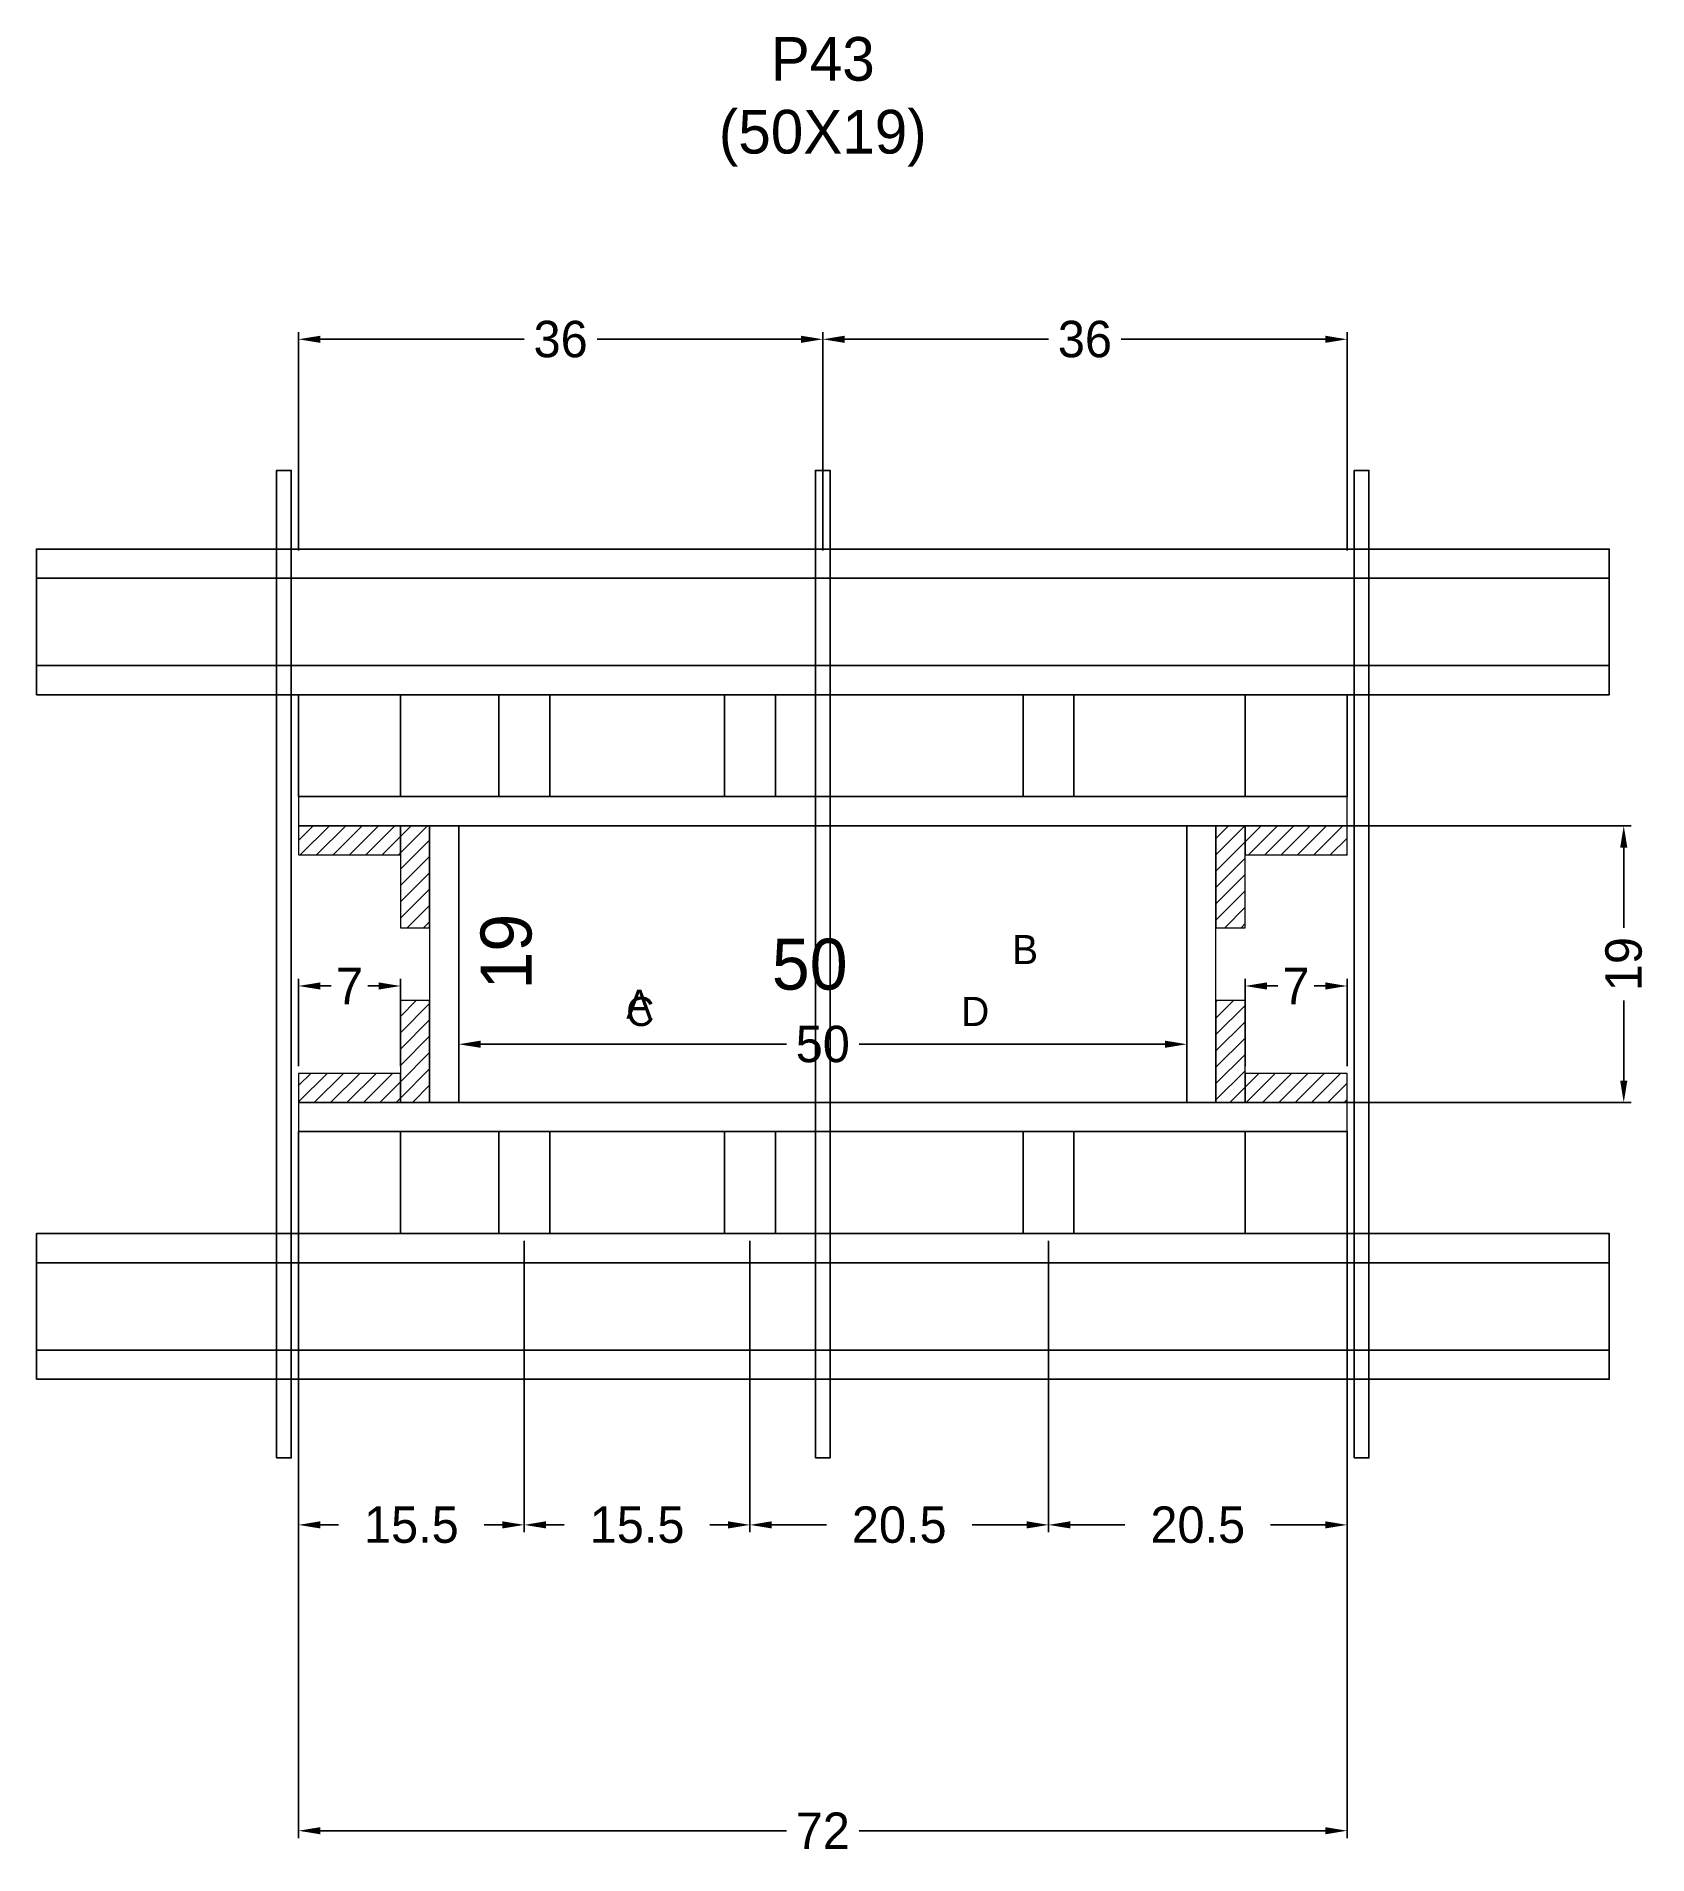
# Model space of a CAD drawing. Header units: centimetres. Extents: x -108 to 113, y 18 to 267.
import ezdxf

# ---------------------------------------------------------------- set-up
doc = ezdxf.new("R2010")
doc.units = ezdxf.units.CM
for name, color, linetype in [('CHAPA', 140, 'Continuous'), ('COTA', 241, 'Continuous'), ('Hachura', 251, 'Continuous'), ('Madeira', 30, 'Continuous'), ('NOMENCLATURA', 7, 'Continuous'), ('Painéis', 200, 'Continuous'), ('Perfil Metálico', 150, 'Continuous'), ('SARRAFO', 251, 'Continuous'), ('TEXTO_GERAL', 7, 'Continuous')]:
    doc.layers.add(name, color=color, linetype=linetype)
doc.dimstyles.new('cotax2', dxfattribs={"dimtxt": 2.5, "dimasz": 1.5, "dimexe": 0.5, "dimexo": 0.5, "dimgap": 0.5, "dimtad": 1, "dimcen": 2.5, "dimazin": 3, "dimtfac": 1, "dimtmove": 0, "dimatfit": 3})
pattern_1 = [(45, (0, 0), (-1.122532, 1.122532), [])]

# ---------------------------------------------------------------- blocks, each defined once
blk = doc.blocks.new('_CLOSEDFILLED')
at = {"color": 0, "linetype": 'BYBLOCK'}
blk.add_solid([(-1, 0.164), (0, 0), (-1, -0.164)], dxfattribs=at)
blk = doc.blocks.new('*D1')
for p, q in [((-72, 116), (-72, 20)), ((72, 116), (72, 20)), ((-69, 21), (-5, 21)), ((5, 21), (69, 21))]:
    blk.add_line(p, q)
at = {"layer": 'Defpoints'}
for p in [(-72, 117), (72, 117), (-72, 21)]:
    blk.add_point(p, dxfattribs=at)
at = {"layer": 'COTA', "xscale": 3, "yscale": 3, "rotation": 180}
blk.add_blockref('_CLOSEDFILLED', (-72, 21), dxfattribs=at)
at = {"layer": 'COTA', "xscale": 3, "yscale": 3}
blk.add_blockref('_CLOSEDFILLED', (72, 21), dxfattribs=at)
at = {"layer": 'COTA', "insert": (0, 21), "char_height": 5, "attachment_point": 5}
blk.add_mtext('72', dxfattribs=at)
blk = doc.blocks.new('*D2')
for p, q in [((-72, 102), (-72, 62)), ((-41, 102), (-41, 62)), ((-69, 63), (-66.5, 63)), ((-46.5, 63), (-44, 63))]:
    blk.add_line(p, q)
at = {"layer": 'Defpoints'}
for p in [(-72, 103), (-41, 103), (-72, 63)]:
    blk.add_point(p, dxfattribs=at)
at = {"layer": 'COTA', "xscale": 3, "yscale": 3, "rotation": 180}
blk.add_blockref('_CLOSEDFILLED', (-72, 63), dxfattribs=at)
at = {"layer": 'COTA', "xscale": 3, "yscale": 3}
blk.add_blockref('_CLOSEDFILLED', (-41, 63), dxfattribs=at)
at = {"layer": 'COTA', "insert": (-56.5, 63), "char_height": 5, "attachment_point": 5}
blk.add_mtext('15.5', dxfattribs=at)
blk = doc.blocks.new('*D3')
for p, q in [((-41, 102), (-41, 62)), ((-10, 102), (-10, 62)), ((-38, 63), (-35.5, 63)), ((-15.5, 63), (-13, 63))]:
    blk.add_line(p, q)
at = {"layer": 'Defpoints'}
for p in [(-41, 103), (-10, 103), (-41, 63)]:
    blk.add_point(p, dxfattribs=at)
at = {"layer": 'COTA', "xscale": 3, "yscale": 3, "rotation": 180}
blk.add_blockref('_CLOSEDFILLED', (-41, 63), dxfattribs=at)
at = {"layer": 'COTA', "xscale": 3, "yscale": 3}
blk.add_blockref('_CLOSEDFILLED', (-10, 63), dxfattribs=at)
at = {"layer": 'COTA', "insert": (-25.5, 63), "char_height": 5, "attachment_point": 5}
blk.add_mtext('15.5', dxfattribs=at)
blk = doc.blocks.new('*D4')
for p, q in [((-10, 102), (-10, 62)), ((31, 102), (31, 62)), ((-7, 63), (0.5, 63)), ((20.5, 63), (28, 63))]:
    blk.add_line(p, q)
at = {"layer": 'Defpoints'}
for p in [(-10, 103), (31, 103), (-10, 63)]:
    blk.add_point(p, dxfattribs=at)
at = {"layer": 'COTA', "xscale": 3, "yscale": 3, "rotation": 180}
blk.add_blockref('_CLOSEDFILLED', (-10, 63), dxfattribs=at)
at = {"layer": 'COTA', "xscale": 3, "yscale": 3}
blk.add_blockref('_CLOSEDFILLED', (31, 63), dxfattribs=at)
at = {"layer": 'COTA', "insert": (10.5, 63), "char_height": 5, "attachment_point": 5}
blk.add_mtext('20.5', dxfattribs=at)
blk = doc.blocks.new('*D5')
for p, q in [((31, 102), (31, 62)), ((72, 102), (72, 62)), ((34, 63), (41.5, 63)), ((61.5, 63), (69, 63))]:
    blk.add_line(p, q)
at = {"layer": 'Defpoints'}
for p in [(31, 103), (72, 103), (31, 63)]:
    blk.add_point(p, dxfattribs=at)
at = {"layer": 'COTA', "xscale": 3, "yscale": 3, "rotation": 180}
blk.add_blockref('_CLOSEDFILLED', (31, 63), dxfattribs=at)
at = {"layer": 'COTA', "xscale": 3, "yscale": 3}
blk.add_blockref('_CLOSEDFILLED', (72, 63), dxfattribs=at)
at = {"layer": 'COTA', "insert": (51.5, 63), "char_height": 5, "attachment_point": 5}
blk.add_mtext('20.5', dxfattribs=at)
blk = doc.blocks.new('*D6')
for p, q in [((-50, 122), (-50, 130)), ((50, 122), (50, 130)), ((-47, 129), (-5, 129)), ((5, 129), (47, 129))]:
    blk.add_line(p, q)
at = {"layer": 'Defpoints'}
for p in [(-50, 129), (-50, 121), (50, 121)]:
    blk.add_point(p, dxfattribs=at)
at = {"layer": 'COTA', "xscale": 3, "yscale": 3, "rotation": 180}
blk.add_blockref('_CLOSEDFILLED', (-50, 129), dxfattribs=at)
at = {"layer": 'COTA', "xscale": 3, "yscale": 3}
blk.add_blockref('_CLOSEDFILLED', (50, 129), dxfattribs=at)
at = {"layer": 'COTA', "insert": (0, 129), "char_height": 5, "attachment_point": 5}
blk.add_mtext('50', dxfattribs=at)
blk = doc.blocks.new('*D7')
for p, q in [((51, 159), (111, 159)), ((110, 145), (110, 156)), ((110, 124), (110, 135)), ((51, 121), (111, 121))]:
    blk.add_line(p, q)
at = {"layer": 'Defpoints'}
for p in [(50, 159), (50, 121), (110, 121)]:
    blk.add_point(p, dxfattribs=at)
at = {"layer": 'COTA', "xscale": 3, "yscale": 3}
for p, rotation in [((110, 159), 90), ((110, 121), -90.00000000000001)]:
    blk.add_blockref('_CLOSEDFILLED', p, dxfattribs=dict(at, rotation=rotation))
at = {"layer": 'COTA', "insert": (110, 140), "char_height": 5, "attachment_point": 5, "rotation": 90}
blk.add_mtext('19', dxfattribs=at)
blk = doc.blocks.new('*D8')
for p, q in [((-72, 126), (-72, 138)), ((-58, 126), (-58, 138)), ((-69, 137), (-67.5, 137)), ((-62.5, 137), (-61, 137))]:
    blk.add_line(p, q)
at = {"layer": 'Defpoints'}
for p in [(-72, 137), (-72, 125), (-58, 125)]:
    blk.add_point(p, dxfattribs=at)
at = {"layer": 'COTA', "xscale": 3, "yscale": 3, "rotation": 180}
blk.add_blockref('_CLOSEDFILLED', (-72, 137), dxfattribs=at)
at = {"layer": 'COTA', "xscale": 3, "yscale": 3}
blk.add_blockref('_CLOSEDFILLED', (-58, 137), dxfattribs=at)
at = {"layer": 'COTA', "insert": (-65, 137), "char_height": 5, "attachment_point": 5}
blk.add_mtext('7', dxfattribs=at)
blk = doc.blocks.new('*D9')
for p, q in [((58, 126), (58, 138)), ((72, 126), (72, 138)), ((61, 137), (62.5, 137)), ((67.5, 137), (69, 137))]:
    blk.add_line(p, q)
at = {"layer": 'Defpoints'}
for p in [(58, 137), (58, 125), (72, 125)]:
    blk.add_point(p, dxfattribs=at)
at = {"layer": 'COTA', "xscale": 3, "yscale": 3, "rotation": 180}
blk.add_blockref('_CLOSEDFILLED', (58, 137), dxfattribs=at)
at = {"layer": 'COTA', "xscale": 3, "yscale": 3}
blk.add_blockref('_CLOSEDFILLED', (72, 137), dxfattribs=at)
at = {"layer": 'COTA', "insert": (65, 137), "char_height": 5, "attachment_point": 5}
blk.add_mtext('7', dxfattribs=at)
blk = doc.blocks.new('*D10')
for p, q in [((-72, 196.8), (-72, 226.8)), ((-69, 225.8), (-41, 225.8)), ((-31, 225.8), (-3, 225.8)), ((0, 196.8), (0, 226.8))]:
    blk.add_line(p, q)
at = {"layer": 'Defpoints'}
for p in [(-72, 225.8), (-72, 195.8), (0, 195.8)]:
    blk.add_point(p, dxfattribs=at)
at = {"layer": 'COTA', "xscale": 3, "yscale": 3, "rotation": 180}
blk.add_blockref('_CLOSEDFILLED', (-72, 225.8), dxfattribs=at)
at = {"layer": 'COTA', "xscale": 3, "yscale": 3}
blk.add_blockref('_CLOSEDFILLED', (0, 225.8), dxfattribs=at)
at = {"layer": 'COTA', "insert": (-36, 225.8), "char_height": 5, "attachment_point": 5}
blk.add_mtext('36', dxfattribs=at)
blk = doc.blocks.new('*D11')
for p, q in [((0, 196.8), (0, 226.8)), ((3, 225.8), (31, 225.8)), ((41, 225.8), (69, 225.8)), ((72, 196.8), (72, 226.8))]:
    blk.add_line(p, q)
at = {"layer": 'Defpoints'}
for p in [(0, 225.8), (0, 195.8), (72, 195.8)]:
    blk.add_point(p, dxfattribs=at)
at = {"layer": 'COTA', "xscale": 3, "yscale": 3, "rotation": 180}
blk.add_blockref('_CLOSEDFILLED', (0, 225.8), dxfattribs=at)
at = {"layer": 'COTA', "xscale": 3, "yscale": 3}
blk.add_blockref('_CLOSEDFILLED', (72, 225.8), dxfattribs=at)
at = {"layer": 'COTA', "insert": (36, 225.8), "char_height": 5, "attachment_point": 5}
blk.add_mtext('36', dxfattribs=at)

msp = doc.modelspace()

# ---------------------------------------------------------------- hatches: boundary and pattern name
at = {"layer": 'Hachura'}
h = msp.add_hatch(dxfattribs=at)
h.set_pattern_fill('ANSI31')
h.set_pattern_definition(pattern_1)
h.paths.add_polyline_path([(-72, 155), (-58, 155), (-58, 159), (-72, 159)])
h = msp.add_hatch(dxfattribs=at)
h.set_pattern_fill('ANSI31')
h.set_pattern_definition(pattern_1)
h.paths.add_polyline_path([(-58, 145), (-54, 145), (-54, 159), (-58, 159)])
h = msp.add_hatch(dxfattribs=at)
h.set_pattern_fill('ANSI31')
h.set_pattern_definition(pattern_1)
h.paths.add_polyline_path([(54, 145), (58, 145), (58, 159), (54, 159)])
h = msp.add_hatch(dxfattribs=at)
h.set_pattern_fill('ANSI31')
h.set_pattern_definition(pattern_1)
h.paths.add_polyline_path([(58, 155), (72, 155), (72, 159), (58, 159)])
h = msp.add_hatch(dxfattribs=at)
h.set_pattern_fill('ANSI31')
h.set_pattern_definition(pattern_1)
h.paths.add_polyline_path([(-58, 121), (-54, 121), (-54, 135), (-58, 135)])
h = msp.add_hatch(dxfattribs=at)
h.set_pattern_fill('ANSI31')
h.set_pattern_definition(pattern_1)
h.paths.add_polyline_path([(54, 121), (58, 121), (58, 135), (54, 135)])
h = msp.add_hatch(dxfattribs=at)
h.set_pattern_fill('ANSI31')
h.set_pattern_definition(pattern_1)
h.paths.add_polyline_path([(-72, 121), (-58, 121), (-58, 125), (-72, 125)])
h = msp.add_hatch(dxfattribs=at)
h.set_pattern_fill('ANSI31')
h.set_pattern_definition(pattern_1)
h.paths.add_polyline_path([(58, 121), (72, 121), (72, 125), (58, 125)])

# ---------------------------------------------------------------- linework, layer by layer
at = {"layer": 'CHAPA', "lineweight": 18}
for points in [[(-72, 159), (72, 159), (72, 163), (-72, 163)], [(-72, 159), (72, 159), (72, 163), (-72, 163)], [(-54, 121), (-50, 121), (-50, 159), (-54, 159)], [(-54, 121), (-50, 121), (-50, 159), (-54, 159)], [(50, 121), (54, 121), (54, 159), (50, 159)], [(50, 121), (54, 121), (54, 159), (50, 159)], [(-72, 117), (72, 117), (72, 121), (-72, 121)], [(-72, 117), (72, 117), (72, 121), (-72, 121)]]:
    msp.add_lwpolyline(points, close=True, dxfattribs=at)
at = {"layer": 'Hachura'}
for points in [[(-75, 72.2), (-73, 72.2), (-73, 207.8), (-75, 207.8)], [(-1, 163), (1, 163), (1, 207.8), (-1, 207.8)], [(73, 72.2), (75, 72.2), (75, 207.8), (73, 207.8)], [(-1, 117), (1, 117), (1, 163), (-1, 163)], [(-1, 72.2), (1, 72.2), (1, 117), (-1, 117)]]:
    msp.add_lwpolyline(points, close=True, dxfattribs=at)
at = {"layer": 'Madeira', "color": 126}
for points in [[(-72, 163), (72, 163), (72, 177), (-72, 177)], [(-72, 163), (-58, 163), (-58, 177), (-72, 177)], [(-44.5, 163), (-37.5, 163), (-37.5, 177), (-44.5, 177)], [(-13.5, 163), (-6.5, 163), (-6.5, 177), (-13.5, 177)], [(27.5, 163), (34.5, 163), (34.5, 177), (27.5, 177)], [(58, 163), (72, 163), (72, 177), (58, 177)], [(-72, 103), (72, 103), (72, 117), (-72, 117)], [(-72, 103), (-58, 103), (-58, 117), (-72, 117)], [(-44.5, 103), (-37.5, 103), (-37.5, 117), (-44.5, 117)], [(-13.5, 103), (-6.5, 103), (-6.5, 117), (-13.5, 117)], [(27.5, 103), (34.5, 103), (34.5, 117), (27.5, 117)], [(58, 103), (72, 103), (72, 117), (58, 117)]]:
    msp.add_lwpolyline(points, close=True, dxfattribs=at)
at = {"layer": 'Painéis'}
msp.add_lwpolyline([(-50, 121), (50, 121), (50, 159), (-50, 159)], close=True, dxfattribs=at)
at = {"layer": 'Perfil Metálico', "color": 224}
for points in [[(-108, 177), (108, 177), (108, 197), (-108, 197)], [(-108, 181), (108, 181), (108, 193), (-108, 193)], [(-108, 83), (108, 83), (108, 103), (-108, 103)], [(-108, 87), (108, 87), (108, 99), (-108, 99)]]:
    msp.add_lwpolyline(points, close=True, dxfattribs=at)
at = {"layer": 'SARRAFO', "color": 251, "lineweight": 13}
for points in [[(-72, 155), (-58, 155), (-58, 159), (-72, 159)], [(-58, 145), (-54, 145), (-54, 159), (-58, 159)], [(54, 145), (58, 145), (58, 159), (54, 159)], [(58, 155), (72, 155), (72, 159), (58, 159)], [(-58, 121), (-54, 121), (-54, 135), (-58, 135)], [(54, 121), (58, 121), (58, 135), (54, 135)], [(-72, 121), (-58, 121), (-58, 125), (-72, 125)], [(58, 121), (72, 121), (72, 125), (58, 125)]]:
    msp.add_lwpolyline(points, close=True, dxfattribs=at)

# ---------------------------------------------------------------- texts
at = {"layer": 'COTA'}
msp.add_text('19', height=7, rotation=90, dxfattribs=at).set_placement((-40, 136.5))
msp.add_text('50', height=7, dxfattribs=at).set_placement((-7, 136.5))
at = {"layer": 'NOMENCLATURA', "insert": (0, 249.5), "char_height": 6, "attachment_point": 8}
msp.add_mtext('P43\\P(50X19)', dxfattribs=at)
at = {"layer": 'TEXTO_GERAL'}
for s, p in [('B', (26, 140)), ('A', (-27, 132.5)), ('C', (-27, 131.5)), ('D', (19, 131.5))]:
    msp.add_text(s, height=4, dxfattribs=at).set_placement(p)

# ---------------------------------------------------------------- dimensions: what is measured, and where the dimension line sits
at = {"layer": 'COTA'}
for base, p1, p2, picture, middle in [((-72, 225.8), (-72, 195.8), (0, 195.8), '*D10', (-36, 225.8)), ((0, 225.8), (0, 195.8), (72, 195.8), '*D11', (36, 225.8)), ((-72, 137), (-72, 125), (-58, 125), '*D8', (-65, 137)), ((58, 137), (58, 125), (72, 125), '*D9', (65, 137)), ((-50, 129), (-50, 121), (50, 121), '*D6', (0, 129)), ((-72, 21), (-72, 117), (72, 117), '*D1', (0, 21))]:
    dim = msp.add_linear_dim(base=base, p1=p1, p2=p2, dimstyle='cotax2', dxfattribs=at)
    dim.commit()
    dim.dimension.update_dxf_attribs({"geometry": picture, "text_midpoint": middle})
dim = msp.add_linear_dim(base=(110, 121), p1=(50, 121), p2=(50, 159), angle=90, dimstyle='cotax2', dxfattribs=at)
dim.commit()
dim.dimension.update_dxf_attribs({"geometry": '*D7', "text_midpoint": (110, 140)})
for base, p1, p2, text, picture, middle in [((-72, 63), (-72, 103), (-41, 103), '15.5', '*D2', (-56.5, 63)), ((-41, 63), (-41, 103), (-10, 103), '15.5', '*D3', (-25.5, 63)), ((-10, 63), (-10, 103), (31, 103), '20.5', '*D4', (10.5, 63)), ((31, 63), (31, 103), (72, 103), '20.5', '*D5', (51.5, 63))]:
    dim = msp.add_linear_dim(base=base, p1=p1, p2=p2, text=text, dimstyle='cotax2', dxfattribs=at)
    dim.commit()
    dim.dimension.update_dxf_attribs({"geometry": picture, "text_midpoint": middle})

doc.saveas('drawing.dxf')
